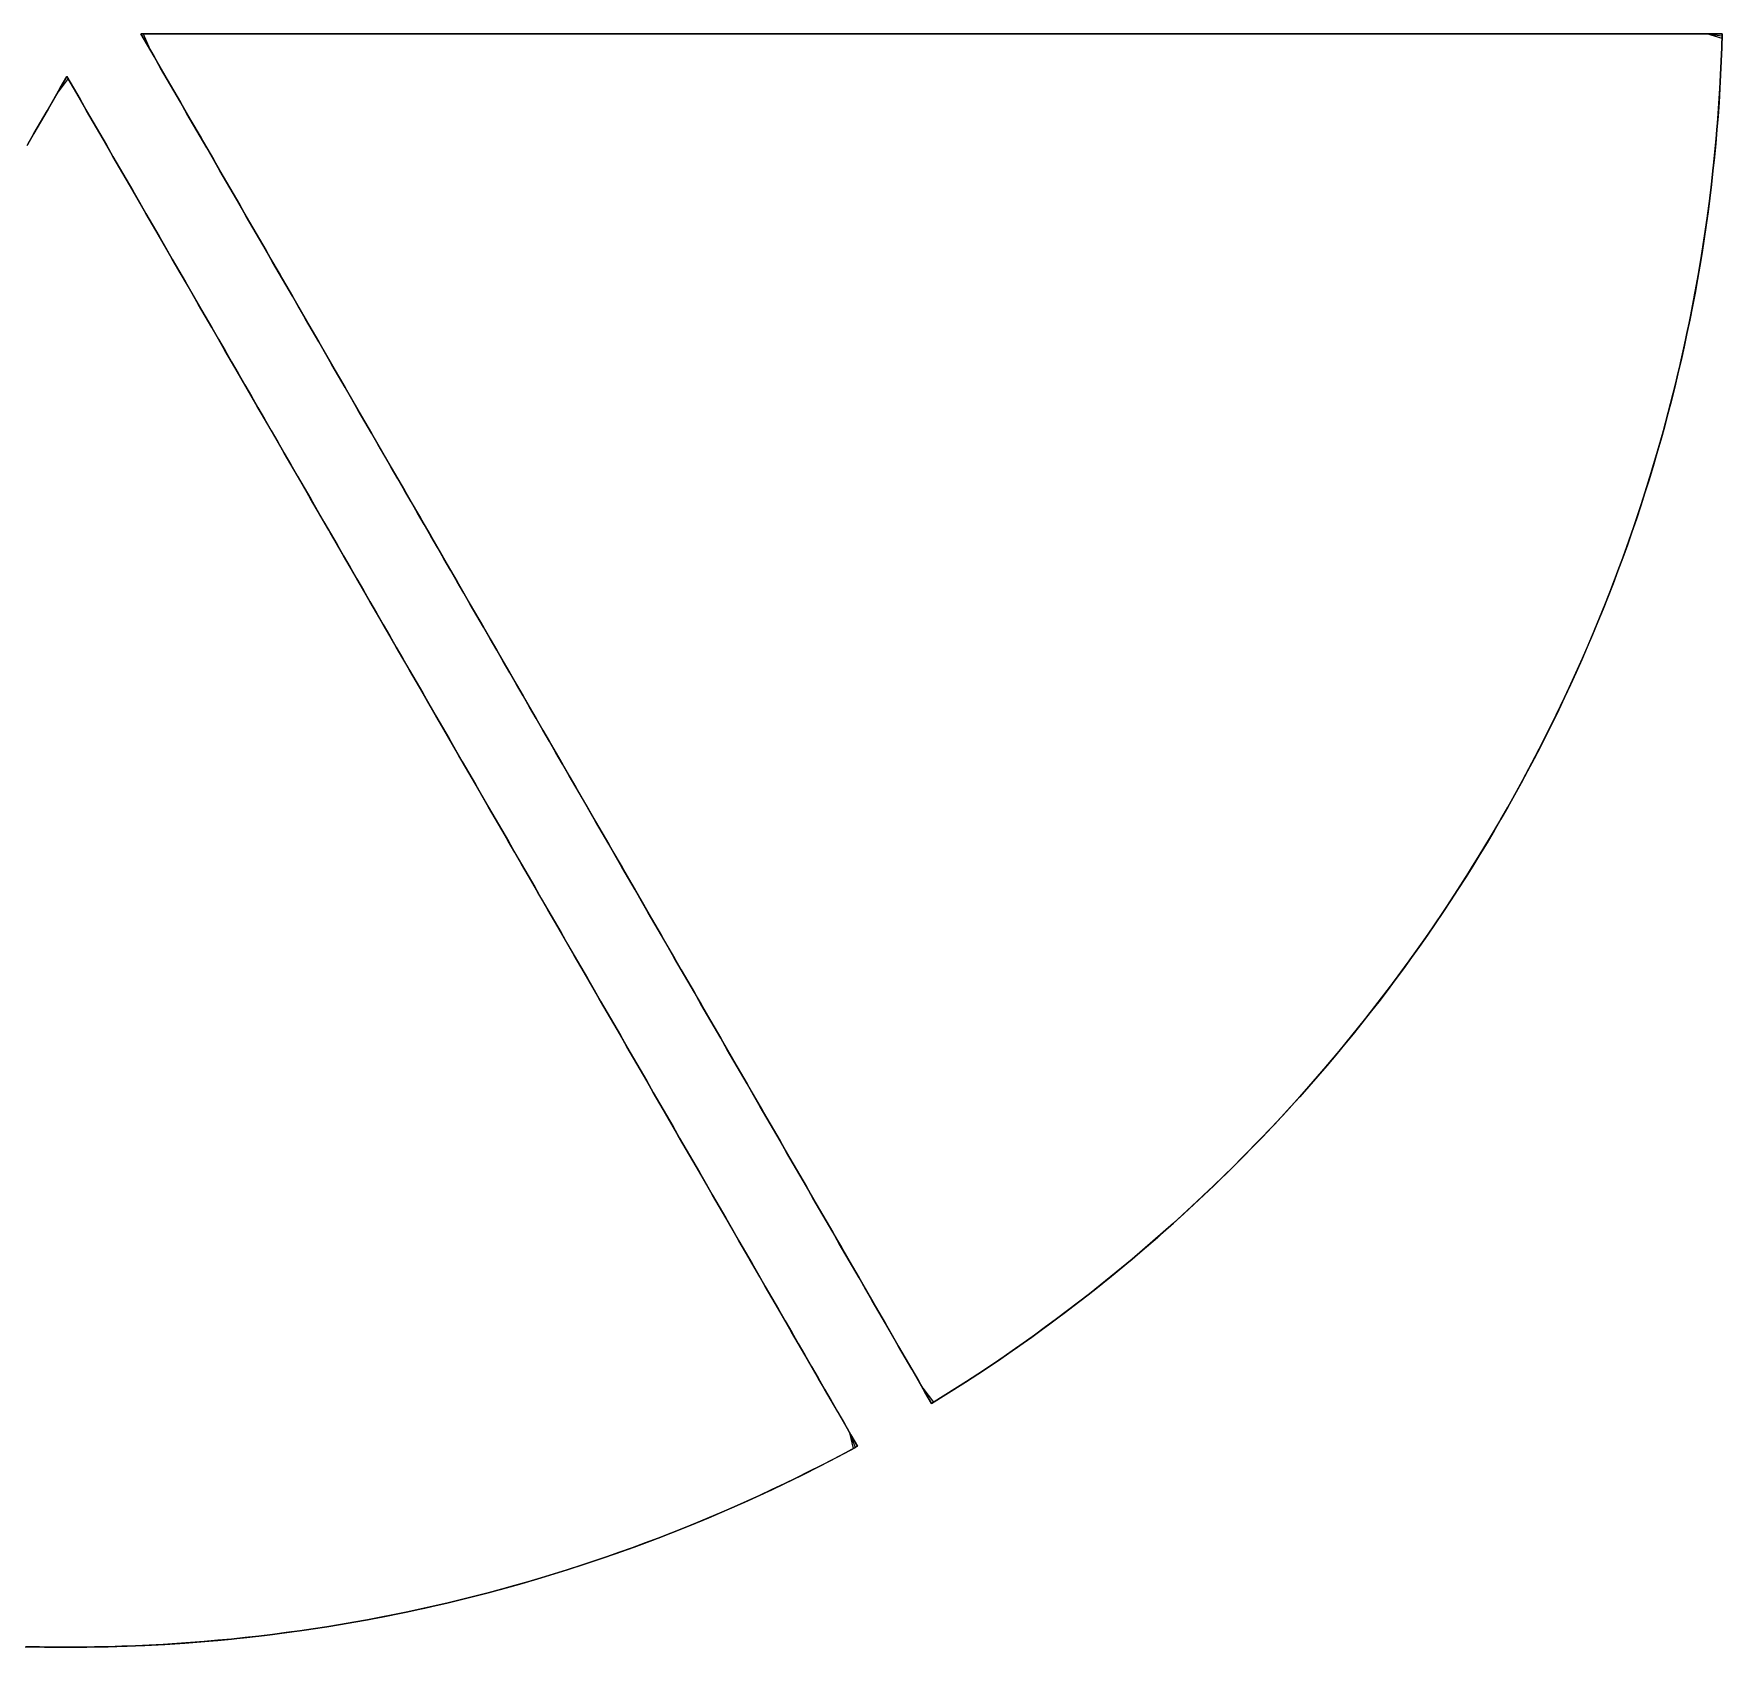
# Model space of a CAD drawing. Header units: millimetres. Extents: x -500 to 500, y -500 to 500.
# Drawn here: x -10 to 500, y -500 to -13 of the extents above; entities that cross this region are included whole.
import ezdxf

# ---------------------------------------------------------------- set-up
doc = ezdxf.new("R2010")
doc.units = ezdxf.units.MM
doc.layers.add('CUT', color=7, linetype='Continuous')

msp = doc.modelspace()

# ---------------------------------------------------------------- linework, layer by layer
at = {"layer": 'CUT'}
for points in [[(22.343, -12.9), (24.328, -16.337), (26.318, -19.783), (28.307, -23.23), (30.297, -26.676), (32.286, -30.122), (34.276, -33.568), (36.266, -37.014), (38.255, -40.46), (40.245, -43.906), (42.234, -47.352), (44.224, -50.798), (46.213, -54.244), (48.203, -57.69), (50.193, -61.136), (52.182, -64.582), (54.172, -68.028), (56.161, -71.474), (58.151, -74.92), (60.141, -78.366), (62.13, -81.813), (64.12, -85.259), (66.109, -88.705), (68.099, -92.151), (70.088, -95.597), (72.078, -99.043), (74.068, -102.489), (76.057, -105.935), (78.047, -109.381), (80.036, -112.827), (82.026, -116.273), (84.016, -119.719), (86.005, -123.165), (87.995, -126.611), (89.984, -130.057), (91.974, -133.503), (93.963, -136.95), (95.953, -140.396), (97.943, -143.842), (99.932, -147.288), (101.922, -150.734), (103.911, -154.18), (105.901, -157.626), (107.891, -161.072), (109.88, -164.518), (111.87, -167.964), (113.859, -171.41), (115.849, -174.856), (117.838, -178.302), (119.828, -181.748), (121.818, -185.194), (123.807, -188.64), (125.797, -192.086), (127.786, -195.533), (129.776, -198.979), (131.766, -202.425), (133.755, -205.871), (135.745, -209.317), (137.734, -212.763), (139.724, -216.209), (141.713, -219.655), (143.703, -223.101), (145.693, -226.547), (147.682, -229.993), (149.672, -233.439), (151.661, -236.885), (153.651, -240.331), (155.641, -243.777), (157.63, -247.223), (159.62, -250.669), (161.609, -254.116), (163.599, -257.562), (165.588, -261.008), (167.578, -264.454), (169.568, -267.9), (171.557, -271.346), (173.547, -274.792), (175.536, -278.238), (177.526, -281.684), (179.516, -285.13), (181.505, -288.576), (183.495, -292.022), (185.484, -295.468), (187.474, -298.914), (189.463, -302.36), (191.453, -305.806), (193.443, -309.253), (195.432, -312.699), (197.422, -316.145), (199.411, -319.591), (201.401, -323.037), (203.391, -326.483), (205.38, -329.929), (207.37, -333.375), (209.359, -336.821), (211.349, -340.267), (213.338, -343.713), (215.328, -347.159), (217.318, -350.605), (219.307, -354.051), (221.297, -357.497), (223.286, -360.943), (225.276, -364.389), (227.266, -367.836), (229.255, -371.282), (231.245, -374.728), (233.234, -378.174), (235.224, -381.62), (237.214, -385.066), (239.203, -388.512), (241.193, -391.958), (243.182, -395.404), (245.172, -398.85), (247.161, -402.296), (249.151, -405.742), (251.141, -409.188), (253.13, -412.634), (255.12, -416.08), (257.109, -419.526), (259.099, -422.973), (261.089, -426.419), (259.104, -422.981), (257.114, -419.535), (255.125, -416.089), (253.135, -412.643), (251.146, -409.197), (249.156, -405.751), (247.166, -402.305), (245.177, -398.859), (243.187, -395.413), (241.198, -391.967), (239.208, -388.521), (237.219, -385.075), (235.229, -381.628), (233.239, -378.182), (231.25, -374.736), (229.26, -371.29), (227.271, -367.844), (225.281, -364.398), (223.291, -360.952), (221.302, -357.506), (219.312, -354.06), (217.323, -350.614), (215.333, -347.168), (213.343, -343.722), (211.354, -340.276), (209.364, -336.83), (207.375, -333.384), (205.385, -329.938), (203.396, -326.491), (201.406, -323.045), (199.416, -319.599), (197.427, -316.153), (195.437, -312.707), (193.448, -309.261), (191.458, -305.815), (189.468, -302.369), (187.479, -298.923), (185.489, -295.477), (183.5, -292.031), (181.51, -288.585), (179.521, -285.139), (177.531, -281.693), (175.541, -278.247), (173.552, -274.801), (171.562, -271.355), (169.573, -267.908), (167.583, -264.462), (165.593, -261.016), (163.604, -257.57), (161.614, -254.124), (159.625, -250.678), (157.635, -247.232), (155.646, -243.786), (153.656, -240.34), (151.666, -236.894), (149.677, -233.448), (147.687, -230.002), (145.698, -226.556), (143.708, -223.11), (141.718, -219.664), (139.729, -216.218), (137.739, -212.771), (135.75, -209.325), (133.76, -205.879), (131.771, -202.433), (129.781, -198.987), (127.791, -195.541), (125.802, -192.095), (123.812, -188.649), (121.823, -185.203), (119.833, -181.757), (117.843, -178.311), (115.854, -174.865), (113.864, -171.419), (111.875, -167.973), (109.885, -164.527), (107.896, -161.081), (105.906, -157.635), (103.916, -154.188), (101.927, -150.742), (99.937, -147.296), (97.948, -143.85), (95.958, -140.404), (93.968, -136.958), (91.979, -133.512), (89.989, -130.066), (88, -126.62), (86.01, -123.174), (84.021, -119.728), (82.031, -116.282), (80.041, -112.836), (78.052, -109.39), (76.062, -105.944), (74.073, -102.498), (72.083, -99.052), (70.093, -95.605), (68.104, -92.159), (66.114, -88.713), (64.125, -85.267), (62.135, -81.821), (60.146, -78.375), (58.156, -74.929), (56.166, -71.483), (54.177, -68.037), (52.187, -64.591), (50.198, -61.145), (48.208, -57.699), (46.218, -54.253), (44.229, -50.807), (42.239, -47.361), (40.25, -43.915), (38.26, -40.468), (36.271, -37.022), (34.281, -33.576), (32.291, -30.13), (30.302, -26.684), (28.312, -23.238), (26.323, -19.792), (24.333, -16.346), (22.343, -12.9)], [(22.343, -12.9), (25.37, -18.142), (28.397, -23.385), (31.423, -28.627), (34.45, -33.869), (37.477, -39.111), (40.503, -44.354), (43.53, -49.596), (46.556, -54.838), (49.583, -60.08), (52.61, -65.323), (55.636, -70.565), (58.663, -75.807), (61.689, -81.049), (64.716, -86.292), (67.743, -91.534), (70.769, -96.776), (73.796, -102.018), (76.823, -107.261), (79.849, -112.503), (82.876, -117.745), (85.902, -122.987), (88.929, -128.23), (91.956, -133.472), (94.982, -138.714), (98.009, -143.956), (101.035, -149.199), (104.062, -154.441), (107.089, -159.683), (110.115, -164.925), (113.142, -170.168), (116.169, -175.41), (119.195, -180.652), (122.222, -185.894), (125.248, -191.137), (128.275, -196.379), (131.302, -201.621), (134.328, -206.863), (137.355, -212.106), (140.382, -217.348), (143.408, -222.59), (146.435, -227.832), (149.461, -233.075), (152.488, -238.317), (155.515, -243.559), (158.541, -248.801), (161.568, -254.044), (164.594, -259.286), (167.621, -264.528), (170.648, -269.77), (173.674, -275.013), (176.701, -280.255), (179.728, -285.497), (182.754, -290.739), (185.781, -295.982), (188.807, -301.224), (191.834, -306.466), (194.861, -311.708), (197.887, -316.951), (200.914, -322.193), (203.94, -327.435), (206.967, -332.678), (209.994, -337.92), (213.02, -343.162), (216.047, -348.404), (219.074, -353.647), (222.1, -358.889), (225.127, -364.131), (228.153, -369.373), (231.18, -374.616), (234.207, -379.858), (237.233, -385.1), (240.26, -390.342), (243.286, -395.585), (246.313, -400.827), (249.34, -406.069), (252.366, -411.311), (255.393, -416.554), (258.42, -421.796), (261.698, -426.045), (266.837, -422.845), (271.936, -419.584), (276.996, -416.261), (282.015, -412.877), (286.993, -409.433), (291.928, -405.928), (296.821, -402.364), (301.671, -398.742), (306.476, -395.06), (311.236, -391.321), (315.951, -387.525), (320.619, -383.671), (325.24, -379.762), (329.814, -375.796), (334.339, -371.776), (338.815, -367.701), (343.242, -363.573), (347.618, -359.391), (351.944, -355.156), (356.217, -350.869), (360.439, -346.531), (364.608, -342.142), (368.723, -337.703), (372.784, -333.214), (376.791, -328.677), (380.742, -324.091), (384.638, -319.458), (388.477, -314.778), (392.259, -310.052), (395.984, -305.281), (399.651, -300.465), (403.259, -295.604), (406.808, -290.701), (410.298, -285.755), (413.727, -280.767), (417.096, -275.737), (420.403, -270.668), (423.649, -265.558), (426.833, -260.41), (429.954, -255.224), (433.013, -250), (436.008, -244.74), (438.938, -239.443), (441.805, -234.112), (444.607, -228.746), (447.343, -223.347), (450.015, -217.915), (452.62, -212.451), (455.159, -206.956), (457.631, -201.43), (460.036, -195.876), (462.373, -190.292), (464.643, -184.68), (466.845, -179.042), (468.978, -173.377), (471.043, -167.687), (473.038, -161.972), (474.964, -156.233), (476.821, -150.472), (478.608, -144.688), (480.324, -138.884), (481.97, -133.059), (483.546, -127.214), (485.05, -121.351), (486.484, -115.47), (487.846, -109.572), (489.137, -103.658), (490.356, -97.729), (491.503, -91.785), (492.578, -85.828), (493.581, -79.859), (494.512, -73.878), (495.37, -67.886), (496.156, -61.884), (496.868, -55.872), (497.508, -49.853), (498.076, -43.827), (498.57, -37.794), (498.991, -31.755), (499.338, -25.712), (499.613, -19.665), (499.815, -13.615), (494.496, -12.9), (488.442, -12.9), (482.389, -12.9), (476.336, -12.9), (470.283, -12.9), (464.23, -12.9), (458.176, -12.9), (452.123, -12.9), (446.07, -12.9), (440.017, -12.9), (433.963, -12.9), (427.91, -12.9), (421.857, -12.9), (415.804, -12.9), (409.75, -12.9), (403.697, -12.9), (397.644, -12.9), (391.591, -12.9), (385.537, -12.9), (379.484, -12.9), (373.431, -12.9), (367.378, -12.9), (361.325, -12.9), (355.271, -12.9), (349.218, -12.9), (343.165, -12.9), (337.112, -12.9), (331.058, -12.9), (325.005, -12.9), (318.952, -12.9), (312.899, -12.9), (306.845, -12.9), (300.792, -12.9), (294.739, -12.9), (288.686, -12.9), (282.633, -12.9), (276.579, -12.9), (270.526, -12.9), (264.473, -12.9), (258.42, -12.9), (252.366, -12.9), (246.313, -12.9), (240.26, -12.9), (234.207, -12.9), (228.153, -12.9), (222.1, -12.9), (216.047, -12.9), (209.994, -12.9), (203.94, -12.9), (197.887, -12.9), (191.834, -12.9), (185.781, -12.9), (179.728, -12.9), (173.674, -12.9), (167.621, -12.9), (161.568, -12.9), (155.515, -12.9), (149.461, -12.9), (143.408, -12.9), (137.355, -12.9), (131.302, -12.9), (125.248, -12.9), (119.195, -12.9), (113.142, -12.9), (107.089, -12.9), (101.035, -12.9), (94.982, -12.9), (88.929, -12.9), (82.876, -12.9), (76.823, -12.9), (70.769, -12.9), (64.716, -12.9), (58.663, -12.9), (52.61, -12.9), (46.556, -12.9), (40.503, -12.9), (34.45, -12.9), (28.397, -12.9), (22.343, -12.9)], [(22.343, -12.9), (26.313, -12.9), (30.292, -12.9), (34.271, -12.9), (38.25, -12.9), (42.229, -12.9), (46.208, -12.9), (50.188, -12.9), (54.167, -12.9), (58.146, -12.9), (62.125, -12.9), (66.104, -12.9), (70.083, -12.9), (74.063, -12.9), (78.042, -12.9), (82.021, -12.9), (86, -12.9), (89.979, -12.9), (93.958, -12.9), (97.938, -12.9), (101.917, -12.9), (105.896, -12.9), (109.875, -12.9), (113.854, -12.9), (117.833, -12.9), (121.813, -12.9), (125.792, -12.9), (129.771, -12.9), (133.75, -12.9), (137.729, -12.9), (141.708, -12.9), (145.688, -12.9), (149.667, -12.9), (153.646, -12.9), (157.625, -12.9), (161.604, -12.9), (165.583, -12.9), (169.563, -12.9), (173.542, -12.9), (177.521, -12.9), (181.5, -12.9), (185.479, -12.9), (189.458, -12.9), (193.438, -12.9), (197.417, -12.9), (201.396, -12.9), (205.375, -12.9), (209.354, -12.9), (213.333, -12.9), (217.313, -12.9), (221.292, -12.9), (225.271, -12.9), (229.25, -12.9), (233.229, -12.9), (237.209, -12.9), (241.188, -12.9), (245.167, -12.9), (249.146, -12.9), (253.125, -12.9), (257.104, -12.9), (261.084, -12.9), (265.063, -12.9), (269.042, -12.9), (273.021, -12.9), (277, -12.9), (280.979, -12.9), (284.959, -12.9), (288.938, -12.9), (292.917, -12.9), (296.896, -12.9), (300.875, -12.9), (304.854, -12.9), (308.834, -12.9), (312.813, -12.9), (316.792, -12.9), (320.771, -12.9), (324.75, -12.9), (328.729, -12.9), (332.709, -12.9), (336.688, -12.9), (340.667, -12.9), (344.646, -12.9), (348.625, -12.9), (352.604, -12.9), (356.584, -12.9), (360.563, -12.9), (364.542, -12.9), (368.521, -12.9), (372.5, -12.9), (376.479, -12.9), (380.459, -12.9), (384.438, -12.9), (388.417, -12.9), (392.396, -12.9), (396.375, -12.9), (400.354, -12.9), (404.334, -12.9), (408.313, -12.9), (412.292, -12.9), (416.271, -12.9), (420.25, -12.9), (424.229, -12.9), (428.209, -12.9), (432.188, -12.9), (436.167, -12.9), (440.146, -12.9), (444.125, -12.9), (448.104, -12.9), (452.084, -12.9), (456.063, -12.9), (460.042, -12.9), (464.021, -12.9), (468, -12.9), (471.979, -12.9), (475.959, -12.9), (479.938, -12.9), (483.917, -12.9), (487.896, -12.9), (491.875, -12.9), (495.854, -12.9), (499.834, -12.9), (495.864, -12.9), (491.885, -12.9), (487.906, -12.9), (483.927, -12.9), (479.948, -12.9), (475.969, -12.9), (471.989, -12.9), (468.01, -12.9), (464.031, -12.9), (460.052, -12.9), (456.073, -12.9), (452.094, -12.9), (448.114, -12.9), (444.135, -12.9), (440.156, -12.9), (436.177, -12.9), (432.198, -12.9), (428.219, -12.9), (424.239, -12.9), (420.26, -12.9), (416.281, -12.9), (412.302, -12.9), (408.323, -12.9), (404.344, -12.9), (400.364, -12.9), (396.385, -12.9), (392.406, -12.9), (388.427, -12.9), (384.448, -12.9), (380.469, -12.9), (376.489, -12.9), (372.51, -12.9), (368.531, -12.9), (364.552, -12.9), (360.573, -12.9), (356.594, -12.9), (352.614, -12.9), (348.635, -12.9), (344.656, -12.9), (340.677, -12.9), (336.698, -12.9), (332.719, -12.9), (328.739, -12.9), (324.76, -12.9), (320.781, -12.9), (316.802, -12.9), (312.823, -12.9), (308.844, -12.9), (304.864, -12.9), (300.885, -12.9), (296.906, -12.9), (292.927, -12.9), (288.948, -12.9), (284.969, -12.9), (280.989, -12.9), (277.01, -12.9), (273.031, -12.9), (269.052, -12.9), (265.073, -12.9), (261.094, -12.9), (257.114, -12.9), (253.135, -12.9), (249.156, -12.9), (245.177, -12.9), (241.198, -12.9), (237.219, -12.9), (233.239, -12.9), (229.26, -12.9), (225.281, -12.9), (221.302, -12.9), (217.323, -12.9), (213.343, -12.9), (209.364, -12.9), (205.385, -12.9), (201.406, -12.9), (197.427, -12.9), (193.448, -12.9), (189.468, -12.9), (185.489, -12.9), (181.51, -12.9), (177.531, -12.9), (173.552, -12.9), (169.573, -12.9), (165.593, -12.9), (161.614, -12.9), (157.635, -12.9), (153.656, -12.9), (149.677, -12.9), (145.698, -12.9), (141.718, -12.9), (137.739, -12.9), (133.76, -12.9), (129.781, -12.9), (125.802, -12.9), (121.823, -12.9), (117.843, -12.9), (113.864, -12.9), (109.885, -12.9), (105.906, -12.9), (101.927, -12.9), (97.948, -12.9), (93.968, -12.9), (89.989, -12.9), (86.01, -12.9), (82.031, -12.9), (78.052, -12.9), (74.073, -12.9), (70.093, -12.9), (66.114, -12.9), (62.135, -12.9), (58.156, -12.9), (54.177, -12.9), (50.198, -12.9), (46.218, -12.9), (42.239, -12.9), (38.26, -12.9), (34.281, -12.9), (30.302, -12.9), (26.323, -12.9), (22.343, -12.9)], [(261.089, -426.419), (266.232, -423.227), (271.336, -419.972), (276.4, -416.657), (281.424, -413.28), (286.407, -409.843), (291.347, -406.346), (296.245, -402.789), (301.1, -399.173), (305.91, -395.498), (310.676, -391.766), (315.396, -387.976), (320.07, -384.13), (324.696, -380.227), (329.276, -376.268), (333.807, -372.254), (338.289, -368.186), (342.721, -364.063), (347.104, -359.888), (351.435, -355.659), (355.715, -351.378), (359.943, -347.046), (364.118, -342.663), (368.239, -338.23), (372.307, -333.747), (376.32, -329.216), (380.278, -324.636), (384.18, -320.008), (388.026, -315.334), (391.815, -310.613), (395.547, -305.847), (399.221, -301.036), (402.836, -296.181), (406.392, -291.283), (409.889, -286.341), (413.325, -281.358), (416.701, -276.334), (420.016, -271.269), (423.269, -266.164), (426.46, -261.021), (429.589, -255.839), (432.655, -250.619), (435.657, -245.363), (438.595, -240.071), (441.47, -234.744), (444.279, -229.382), (447.023, -223.987), (449.702, -218.558), (452.315, -213.098), (454.862, -207.607), (457.342, -202.085), (459.755, -196.534), (462.1, -190.953), (464.378, -185.345), (466.588, -179.71), (468.73, -174.048), (470.802, -168.361), (472.806, -162.649), (474.74, -156.913), (476.605, -151.154), (478.4, -145.373), (480.125, -139.571), (481.779, -133.748), (483.363, -127.906), (484.876, -122.045), (486.318, -116.166), (487.689, -110.27), (488.988, -104.358), (490.216, -98.43), (491.371, -92.488), (492.455, -86.533), (493.467, -80.565), (494.406, -74.585), (495.272, -68.594), (496.067, -62.593), (496.788, -56.583), (497.437, -50.565), (498.012, -44.539), (498.515, -38.507), (498.945, -32.469), (499.301, -26.426), (499.584, -20.38), (499.795, -14.33), (495.211, -12.9), (489.158, -12.9), (483.105, -12.9), (477.051, -12.9), (470.998, -12.9), (464.945, -12.9), (458.892, -12.9), (452.838, -12.9), (446.785, -12.9), (440.732, -12.9), (434.679, -12.9), (428.625, -12.9), (422.572, -12.9), (416.519, -12.9), (410.466, -12.9), (404.413, -12.9), (398.359, -12.9), (392.306, -12.9), (386.253, -12.9), (380.2, -12.9), (374.146, -12.9), (368.093, -12.9), (362.04, -12.9), (355.987, -12.9), (349.933, -12.9), (343.88, -12.9), (337.827, -12.9), (331.774, -12.9), (325.721, -12.9), (319.667, -12.9), (313.614, -12.9), (307.561, -12.9), (301.508, -12.9), (295.454, -12.9), (289.401, -12.9), (283.348, -12.9), (277.295, -12.9), (271.241, -12.9), (265.188, -12.9), (259.135, -12.9), (253.082, -12.9), (247.028, -12.9), (240.975, -12.9), (234.922, -12.9), (228.869, -12.9), (222.816, -12.9), (216.762, -12.9), (210.709, -12.9), (204.656, -12.9), (198.603, -12.9), (192.549, -12.9), (186.496, -12.9), (180.443, -12.9), (174.39, -12.9), (168.336, -12.9), (162.283, -12.9), (156.23, -12.9), (150.177, -12.9), (144.124, -12.9), (138.07, -12.9), (132.017, -12.9), (125.964, -12.9), (119.911, -12.9), (113.857, -12.9), (107.804, -12.9), (101.751, -12.9), (95.698, -12.9), (89.644, -12.9), (83.591, -12.9), (77.538, -12.9), (71.485, -12.9), (65.431, -12.9), (59.378, -12.9), (53.325, -12.9), (47.272, -12.9), (41.219, -12.9), (35.165, -12.9), (29.112, -12.9), (23.059, -12.9), (25.012, -17.523), (28.039, -22.765), (31.066, -28.007), (34.092, -33.249), (37.119, -38.492), (40.145, -43.734), (43.172, -48.976), (46.199, -54.219), (49.225, -59.461), (52.252, -64.703), (55.279, -69.945), (58.305, -75.188), (61.332, -80.43), (64.358, -85.672), (67.385, -90.914), (70.412, -96.157), (73.438, -101.399), (76.465, -106.641), (79.491, -111.883), (82.518, -117.126), (85.545, -122.368), (88.571, -127.61), (91.598, -132.852), (94.625, -138.095), (97.651, -143.337), (100.678, -148.579), (103.704, -153.821), (106.731, -159.064), (109.758, -164.306), (112.784, -169.548), (115.811, -174.79), (118.838, -180.033), (121.864, -185.275), (124.891, -190.517), (127.917, -195.759), (130.944, -201.002), (133.971, -206.244), (136.997, -211.486), (140.024, -216.728), (143.05, -221.971), (146.077, -227.213), (149.104, -232.455), (152.13, -237.697), (155.157, -242.94), (158.184, -248.182), (161.21, -253.424), (164.237, -258.666), (167.263, -263.909), (170.29, -269.151), (173.317, -274.393), (176.343, -279.635), (179.37, -284.878), (182.396, -290.12), (185.423, -295.362), (188.45, -300.604), (191.476, -305.847), (194.503, -311.089), (197.53, -316.331), (200.556, -321.573), (203.583, -326.816), (206.609, -332.058), (209.636, -337.3), (212.663, -342.542), (215.689, -347.785), (218.716, -353.027), (221.742, -358.269), (224.769, -363.512), (227.796, -368.754), (230.822, -373.996), (233.849, -379.238), (236.876, -384.481), (239.902, -389.723), (242.929, -394.965), (245.955, -400.207), (248.982, -405.45), (252.009, -410.692), (255.035, -415.934), (258.062, -421.176), (261.089, -426.419)], [(261.089, -426.419), (264.609, -424.243), (268.12, -422.033), (271.612, -419.794), (275.085, -417.526), (278.54, -415.229), (281.975, -412.904), (285.391, -410.551), (288.788, -408.169), (292.164, -405.759), (295.521, -403.321), (298.857, -400.855), (302.172, -398.362), (305.467, -395.841), (308.741, -393.293), (311.993, -390.718), (315.224, -388.116), (318.433, -385.487), (321.62, -382.832), (324.786, -380.15), (327.928, -377.443), (331.049, -374.709), (334.146, -371.95), (337.22, -369.164), (340.272, -366.354), (343.3, -363.518), (346.304, -360.657), (349.284, -357.772), (352.24, -354.862), (355.172, -351.927), (358.08, -348.968), (360.963, -345.985), (363.821, -342.979), (366.654, -339.948), (369.462, -336.895), (372.244, -333.818), (375.001, -330.718), (377.732, -327.595), (380.437, -324.45), (383.116, -321.282), (385.768, -318.093), (388.394, -314.881), (390.993, -311.648), (393.565, -308.393), (396.11, -305.117), (398.628, -301.821), (401.118, -298.503), (403.581, -295.165), (406.016, -291.806), (408.423, -288.427), (410.802, -285.029), (413.153, -281.611), (415.475, -278.173), (417.769, -274.717), (420.034, -271.241), (422.27, -267.747), (424.476, -264.234), (426.654, -260.704), (428.802, -257.155), (430.921, -253.588), (433.01, -250.004), (435.07, -246.403), (437.099, -242.785), (439.098, -239.15), (441.067, -235.499), (443.006, -231.831), (444.914, -228.148), (446.792, -224.449), (448.638, -220.734), (450.454, -217.004), (452.239, -213.26), (453.993, -209.5), (455.716, -205.726), (457.407, -201.938), (459.066, -198.137), (460.694, -194.321), (462.291, -190.492), (463.855, -186.65), (465.388, -182.795), (466.888, -178.928), (468.357, -175.048), (469.793, -171.156), (471.197, -167.253), (472.568, -163.337), (473.907, -159.411), (475.214, -155.474), (476.487, -151.526), (477.728, -147.567), (478.936, -143.599), (480.111, -139.62), (481.253, -135.632), (482.361, -131.634), (483.437, -127.628), (484.479, -123.613), (485.488, -119.589), (486.463, -115.557), (487.405, -111.517), (488.314, -107.469), (489.189, -103.414), (490.03, -99.352), (490.837, -95.283), (491.611, -91.207), (492.351, -87.125), (493.057, -83.037), (493.729, -78.944), (494.367, -74.845), (494.97, -70.741), (495.54, -66.632), (496.076, -62.518), (496.578, -58.4), (497.045, -54.278), (497.478, -50.152), (497.877, -46.023), (498.242, -41.891), (498.572, -37.756), (498.869, -33.618), (499.13, -29.478), (499.358, -25.336), (499.551, -21.192), (499.709, -17.047), (499.834, -12.9), (499.71, -17.037), (499.551, -21.182), (499.358, -25.326), (499.131, -29.468), (498.869, -33.608), (498.573, -37.746), (498.243, -41.881), (497.878, -46.013), (497.479, -50.142), (497.046, -54.268), (496.579, -58.39), (496.077, -62.508), (495.542, -66.622), (494.972, -70.731), (494.368, -74.835), (493.73, -78.934), (493.058, -83.028), (492.352, -87.115), (491.613, -91.197), (490.839, -95.273), (490.032, -99.342), (489.191, -103.404), (488.316, -107.459), (487.408, -111.507), (486.466, -115.547), (485.49, -119.579), (484.481, -123.603), (483.439, -127.618), (482.364, -131.625), (481.255, -135.622), (480.113, -139.61), (478.939, -143.589), (477.731, -147.558), (476.49, -151.516), (475.217, -155.464), (473.91, -159.402), (472.572, -163.328), (471.2, -167.243), (469.797, -171.147), (468.36, -175.039), (466.892, -178.918), (465.392, -182.786), (463.859, -186.641), (462.295, -190.483), (460.698, -194.312), (459.07, -198.127), (457.411, -201.929), (455.72, -205.717), (453.997, -209.491), (452.243, -213.251), (450.459, -216.995), (448.643, -220.725), (446.796, -224.44), (444.919, -228.139), (443.01, -231.823), (441.072, -235.49), (439.103, -239.141), (437.104, -242.776), (435.074, -246.394), (433.015, -249.996), (430.926, -253.58), (428.807, -257.146), (426.659, -260.695), (424.482, -264.226), (422.275, -267.739), (420.039, -271.233), (417.774, -274.708), (415.481, -278.165), (413.159, -281.603), (410.808, -285.021), (408.429, -288.419), (406.022, -291.798), (403.587, -295.157), (401.124, -298.495), (398.634, -301.813), (396.116, -305.11), (393.571, -308.385), (390.999, -311.64), (388.4, -314.873), (385.774, -318.085), (383.122, -321.275), (380.443, -324.442), (377.739, -327.588), (375.008, -330.71), (372.251, -333.81), (369.469, -336.887), (366.661, -339.941), (363.828, -342.971), (360.97, -345.978), (358.087, -348.961), (355.179, -351.92), (352.247, -354.855), (349.291, -357.765), (346.311, -360.65), (343.307, -363.511), (340.279, -366.347), (337.228, -369.158), (334.153, -371.943), (331.056, -374.702), (327.936, -377.436), (324.793, -380.144), (321.628, -382.826), (318.441, -385.481), (315.232, -388.11), (312.001, -390.712), (308.748, -393.287), (305.475, -395.835), (302.18, -398.356), (298.865, -400.849), (295.529, -403.315), (292.172, -405.753), (288.796, -408.163), (285.4, -410.545), (281.984, -412.899), (278.548, -415.224), (275.094, -417.521), (271.62, -419.789), (268.128, -422.028), (264.617, -424.238), (261.089, -426.419)], [(0, -25.8), (1.99, -29.246), (3.979, -32.692), (5.969, -36.138), (7.958, -39.584), (9.948, -43.03), (11.938, -46.476), (13.927, -49.922), (15.917, -53.368), (17.906, -56.815), (19.896, -60.261), (21.885, -63.707), (23.875, -67.153), (25.865, -70.599), (27.854, -74.045), (29.844, -77.491), (31.833, -80.937), (33.823, -84.383), (35.813, -87.829), (37.802, -91.275), (39.792, -94.721), (41.781, -98.167), (43.771, -101.613), (45.76, -105.059), (47.75, -108.505), (49.74, -111.952), (51.729, -115.398), (53.719, -118.844), (55.708, -122.29), (57.698, -125.736), (59.688, -129.182), (61.677, -132.628), (63.667, -136.074), (65.656, -139.52), (67.646, -142.966), (69.635, -146.412), (71.625, -149.858), (73.615, -153.304), (75.604, -156.75), (77.594, -160.196), (79.583, -163.642), (81.573, -167.088), (83.563, -170.535), (85.552, -173.981), (87.542, -177.427), (89.531, -180.873), (91.521, -184.319), (93.51, -187.765), (95.5, -191.211), (97.49, -194.657), (99.479, -198.103), (101.469, -201.549), (103.458, -204.995), (105.448, -208.441), (107.438, -211.887), (109.427, -215.333), (111.417, -218.779), (113.406, -222.225), (115.396, -225.671), (117.385, -229.118), (119.375, -232.564), (121.365, -236.01), (123.354, -239.456), (125.344, -242.902), (127.333, -246.348), (129.323, -249.794), (131.313, -253.24), (133.302, -256.686), (135.292, -260.132), (137.281, -263.578), (139.271, -267.024), (141.26, -270.47), (143.25, -273.916), (145.24, -277.362), (147.229, -280.808), (149.219, -284.255), (151.208, -287.701), (153.198, -291.147), (155.188, -294.593), (157.177, -298.039), (159.167, -301.485), (161.156, -304.931), (163.146, -308.377), (165.135, -311.823), (167.125, -315.269), (169.115, -318.715), (171.104, -322.161), (173.094, -325.607), (175.083, -329.053), (177.073, -332.499), (179.063, -335.945), (181.052, -339.391), (183.042, -342.838), (185.031, -346.284), (187.021, -349.73), (189.01, -353.176), (191, -356.622), (192.99, -360.068), (194.979, -363.514), (196.969, -366.96), (198.958, -370.406), (200.948, -373.852), (202.938, -377.298), (204.927, -380.744), (206.917, -384.19), (208.906, -387.636), (210.896, -391.082), (212.885, -394.528), (214.875, -397.975), (216.865, -401.421), (218.854, -404.867), (220.844, -408.313), (222.833, -411.759), (224.823, -415.205), (226.813, -418.651), (228.802, -422.097), (230.792, -425.543), (232.781, -428.989), (234.771, -432.435), (236.76, -435.881), (238.745, -439.319), (236.755, -435.873), (234.766, -432.426), (232.776, -428.98), (230.787, -425.534), (228.797, -422.088), (226.808, -418.642), (224.818, -415.196), (222.828, -411.75), (220.839, -408.304), (218.849, -404.858), (216.86, -401.412), (214.87, -397.966), (212.88, -394.52), (210.891, -391.074), (208.901, -387.628), (206.912, -384.182), (204.922, -380.736), (202.933, -377.289), (200.943, -373.843), (198.953, -370.397), (196.964, -366.951), (194.974, -363.505), (192.985, -360.059), (190.995, -356.613), (189.005, -353.167), (187.016, -349.721), (185.026, -346.275), (183.037, -342.829), (181.047, -339.383), (179.058, -335.937), (177.068, -332.491), (175.078, -329.045), (173.089, -325.599), (171.099, -322.153), (169.11, -318.706), (167.12, -315.26), (165.13, -311.814), (163.141, -308.368), (161.151, -304.922), (159.162, -301.476), (157.172, -298.03), (155.183, -294.584), (153.193, -291.138), (151.203, -287.692), (149.214, -284.246), (147.224, -280.8), (145.235, -277.354), (143.245, -273.908), (141.255, -270.462), (139.266, -267.016), (137.276, -263.569), (135.287, -260.123), (133.297, -256.677), (131.308, -253.231), (129.318, -249.785), (127.328, -246.339), (125.339, -242.893), (123.349, -239.447), (121.36, -236.001), (119.37, -232.555), (117.38, -229.109), (115.391, -225.663), (113.401, -222.217), (111.412, -218.771), (109.422, -215.325), (107.433, -211.879), (105.443, -208.433), (103.453, -204.986), (101.464, -201.54), (99.474, -198.094), (97.485, -194.648), (95.495, -191.202), (93.505, -187.756), (91.516, -184.31), (89.526, -180.864), (87.537, -177.418), (85.547, -173.972), (83.558, -170.526), (81.568, -167.08), (79.578, -163.634), (77.589, -160.188), (75.599, -156.742), (73.61, -153.296), (71.62, -149.85), (69.63, -146.403), (67.641, -142.957), (65.651, -139.511), (63.662, -136.065), (61.672, -132.619), (59.683, -129.173), (57.693, -125.727), (55.703, -122.281), (53.714, -118.835), (51.724, -115.389), (49.735, -111.943), (47.745, -108.497), (45.755, -105.051), (43.766, -101.605), (41.776, -98.159), (39.787, -94.713), (37.797, -91.266), (35.808, -87.82), (33.818, -84.374), (31.828, -80.928), (29.839, -77.482), (27.849, -74.036), (25.86, -70.59), (23.87, -67.144), (21.88, -63.698), (19.891, -60.252), (17.901, -56.806), (15.912, -53.36), (13.922, -49.914), (11.933, -46.468), (9.943, -43.022), (7.953, -39.576), (5.964, -36.13), (3.974, -32.683), (1.985, -29.237), (0, -25.8)]]:
    msp.add_lwpolyline(points, close=True, dxfattribs=at)
for points in [[(-12.82, -499.836), (-6.768, -499.954), (-0.715, -499.999), (5.338, -499.972), (11.39, -499.87), (17.441, -499.696), (23.489, -499.448), (29.534, -499.127), (35.574, -498.733), (41.609, -498.266), (47.638, -497.725), (53.66, -497.112), (59.674, -496.426), (65.68, -495.667), (71.676, -494.836), (77.661, -493.932), (83.635, -492.956), (89.597, -491.907), (95.545, -490.786), (101.48, -489.594), (107.399, -488.329), (113.303, -486.993), (119.191, -485.586), (125.06, -484.107), (130.912, -482.558), (136.744, -480.938), (142.557, -479.247), (148.348, -477.486), (154.118, -475.655), (159.865, -473.754), (165.588, -471.784), (171.288, -469.745), (176.962, -467.637), (182.61, -465.461), (188.232, -463.216), (193.826, -460.903), (199.391, -458.523), (204.928, -456.075), (210.434, -453.561), (215.91, -450.98), (221.353, -448.333), (226.765, -445.621), (232.143, -442.843), (237.487, -440), (236.434, -435.315), (233.407, -430.073), (230.381, -424.831), (227.354, -419.589), (224.327, -414.346), (221.301, -409.104), (218.274, -403.862), (215.247, -398.62), (212.221, -393.377), (209.194, -388.135), (206.168, -382.893), (203.141, -377.651), (200.114, -372.408), (197.088, -367.166), (194.061, -361.924), (191.035, -356.682), (188.008, -351.439), (184.981, -346.197), (181.955, -340.955), (178.928, -335.713), (175.901, -330.47), (172.875, -325.228), (169.848, -319.986), (166.822, -314.744), (163.795, -309.501), (160.768, -304.259), (157.742, -299.017), (154.715, -293.774), (151.689, -288.532), (148.662, -283.29), (145.635, -278.048), (142.609, -272.805), (139.582, -267.563), (136.555, -262.321), (133.529, -257.079), (130.502, -251.836), (127.476, -246.594), (124.449, -241.352), (121.422, -236.11), (118.396, -230.867), (115.369, -225.625), (112.343, -220.383), (109.316, -215.141), (106.289, -209.898), (103.263, -204.656), (100.236, -199.414), (97.209, -194.172), (94.183, -188.929), (91.156, -183.687), (88.13, -178.445), (85.103, -173.203), (82.076, -167.96), (79.05, -162.718), (76.023, -157.476), (72.996, -152.234), (69.97, -146.991), (66.943, -141.749), (63.917, -136.507), (60.89, -131.265), (57.863, -126.022), (54.837, -120.78), (51.81, -115.538), (48.784, -110.296), (45.757, -105.053), (42.73, -99.811), (39.704, -94.569), (36.677, -89.327), (33.65, -84.084), (30.624, -78.842), (27.597, -73.6), (24.571, -68.358), (21.544, -63.115), (18.517, -57.873), (15.491, -52.631), (12.464, -47.389), (9.438, -42.146), (6.411, -36.904), (3.384, -31.662), (0.358, -26.42), (-2.669, -30.423), (-5.696, -35.665), (-8.722, -40.907), (-11.749, -46.149)], [(-12.105, -499.853), (-6.053, -499.963), (0, -500), (6.053, -499.963), (12.105, -499.853), (18.156, -499.67), (24.203, -499.414), (30.248, -499.084), (36.287, -498.681), (42.322, -498.206), (48.35, -497.657), (54.371, -497.035), (60.385, -496.34), (66.389, -495.573), (72.384, -494.733), (78.368, -493.82), (84.34, -492.835), (90.3, -491.778), (96.247, -490.649), (102.18, -489.448), (108.098, -488.175), (114, -486.831), (119.885, -485.415), (125.753, -483.928), (131.602, -482.37), (137.432, -480.741), (143.242, -479.042), (149.031, -477.273), (154.798, -475.434), (160.542, -473.525), (166.263, -471.547), (171.96, -469.5), (177.631, -467.383), (183.276, -465.199), (188.894, -462.946), (194.485, -460.625), (200.047, -458.237), (205.58, -455.782), (211.083, -453.259), (216.555, -450.671), (221.995, -448.016), (227.402, -445.296), (232.776, -442.51), (238.116, -439.66), (236.076, -434.696), (233.05, -429.454), (230.023, -424.211), (226.996, -418.969), (223.97, -413.727), (220.943, -408.485), (217.916, -403.242), (214.89, -398), (211.863, -392.758), (208.837, -387.516), (205.81, -382.273), (202.783, -377.031), (199.757, -371.789), (196.73, -366.547), (193.703, -361.304), (190.677, -356.062), (187.65, -350.82), (184.624, -345.578), (181.597, -340.335), (178.57, -335.093), (175.544, -329.851), (172.517, -324.608), (169.491, -319.366), (166.464, -314.124), (163.437, -308.882), (160.411, -303.639), (157.384, -298.397), (154.357, -293.155), (151.331, -287.913), (148.304, -282.67), (145.278, -277.428), (142.251, -272.186), (139.224, -266.944), (136.198, -261.701), (133.171, -256.459), (130.145, -251.217), (127.118, -245.975), (124.091, -240.732), (121.065, -235.49), (118.038, -230.248), (115.011, -225.006), (111.985, -219.763), (108.958, -214.521), (105.932, -209.279), (102.905, -204.037), (99.878, -198.794), (96.852, -193.552), (93.825, -188.31), (90.799, -183.068), (87.772, -177.825), (84.745, -172.583), (81.719, -167.341), (78.692, -162.099), (75.665, -156.856), (72.639, -151.614), (69.612, -146.372), (66.586, -141.13), (63.559, -135.887), (60.532, -130.645), (57.506, -125.403), (54.479, -120.161), (51.452, -114.918), (48.426, -109.676), (45.399, -104.434), (42.373, -99.192), (39.346, -93.949), (36.319, -88.707), (33.293, -83.465), (30.266, -78.223), (27.24, -72.98), (24.213, -67.738), (21.186, -62.496), (18.16, -57.254), (15.133, -52.011), (12.106, -46.769), (9.08, -41.527), (6.053, -36.285), (3.027, -31.042), (0, -25.8), (0, -25.8), (-3.027, -31.042), (-6.053, -36.285), (-9.08, -41.527), (-12.106, -46.769)], [(-11.933, -46.468), (-9.943, -43.022), (-7.953, -39.576), (-5.964, -36.13), (-3.974, -32.683), (-1.985, -29.237), (0, -25.8), (-1.99, -29.246), (-3.979, -32.692), (-5.969, -36.138), (-7.958, -39.584), (-9.948, -43.03), (-11.938, -46.476)], [(-12.449, -499.845), (-8.301, -499.931), (-4.153, -499.983), (-0.005, -500), (4.143, -499.983), (8.291, -499.931), (12.439, -499.845), (16.585, -499.725), (20.731, -499.57), (24.875, -499.381), (29.017, -499.157), (33.158, -498.899), (37.296, -498.607), (41.431, -498.28), (45.564, -497.92), (49.693, -497.524), (53.82, -497.095), (57.942, -496.631), (62.06, -496.134), (66.174, -495.602), (70.284, -495.036), (74.389, -494.435), (78.488, -493.801), (82.582, -493.133), (86.671, -492.431), (90.754, -491.695), (94.83, -490.925), (98.9, -490.121), (102.963, -489.284), (107.019, -488.413), (111.067, -487.508), (115.108, -486.57), (119.141, -485.598), (123.166, -484.593), (127.182, -483.554), (131.189, -482.482), (135.188, -481.377), (139.177, -480.239), (143.157, -479.068), (147.126, -477.864), (151.086, -476.627), (155.035, -475.357), (158.974, -474.054), (162.901, -472.719), (166.818, -471.351), (170.723, -469.951), (174.616, -468.518), (178.497, -467.053), (182.366, -465.556), (186.222, -464.027), (190.066, -462.466), (193.896, -460.873), (197.713, -459.249), (201.516, -457.593), (205.306, -455.905), (209.081, -454.186), (212.842, -452.436), (216.589, -450.654), (220.32, -448.842), (224.037, -446.998), (227.737, -445.124), (231.423, -443.22), (235.092, -441.284), (238.745, -439.319), (235.101, -441.28), (231.432, -443.215), (227.746, -445.12), (224.046, -446.994), (220.329, -448.837), (216.598, -450.65), (212.851, -452.431), (209.09, -454.182), (205.315, -455.901), (201.526, -457.589), (197.722, -459.245), (193.905, -460.87), (190.075, -462.463), (186.231, -464.024), (182.375, -465.553), (178.506, -467.05), (174.625, -468.515), (170.732, -469.947), (166.827, -471.348), (162.911, -472.716), (158.983, -474.051), (155.045, -475.354), (151.096, -476.624), (147.136, -477.861), (143.166, -479.065), (139.187, -480.236), (135.197, -481.375), (131.199, -482.48), (127.192, -483.552), (123.175, -484.59), (119.151, -485.596), (115.118, -486.567), (111.077, -487.506), (107.028, -488.411), (102.972, -489.282), (98.909, -490.119), (94.84, -490.923), (90.763, -491.693), (86.681, -492.429), (82.592, -493.131), (78.498, -493.8), (74.399, -494.434), (70.294, -495.034), (66.184, -495.6), (62.07, -496.132), (57.952, -496.63), (53.829, -497.094), (49.703, -497.523), (45.574, -497.919), (41.441, -498.28), (37.306, -498.606), (33.168, -498.899), (29.027, -499.157), (24.885, -499.38), (20.741, -499.57), (16.595, -499.725), (12.449, -499.845), (8.301, -499.931), (4.153, -499.983), (0.005, -500), (-4.143, -499.983), (-8.291, -499.931), (-12.439, -499.845)]]:
    msp.add_lwpolyline(points, dxfattribs=at)

doc.saveas('drawing.dxf')
